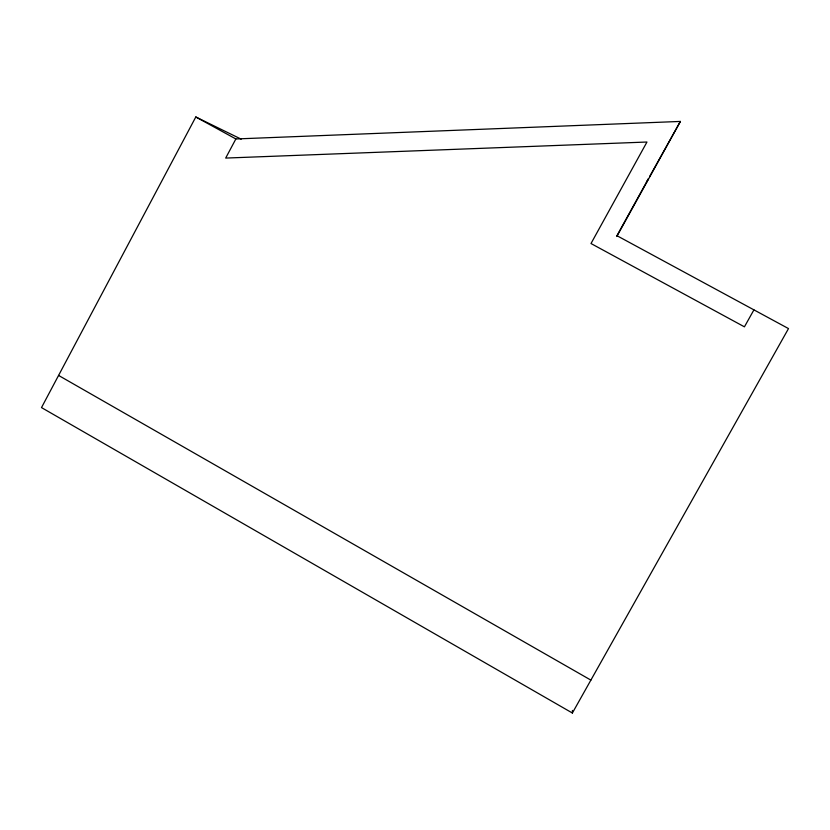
<?xml version="1.0" encoding="UTF-8"?>
<svg xmlns="http://www.w3.org/2000/svg" width="830" height="830" viewBox="0 0 830 830"><rect width="100%" height="100%" fill="white"/><g stroke="black" fill="none" stroke-linecap="round" stroke-linejoin="round"><path stroke-width="1.25" d="M241.219 139.17L195.807 116.978L41.5 407.592L572.378 713.022L572.42 710.449M616.825 236.446L680.393 121.429L235.865 138.963L225.677 158.074L646.964 142.023L591.002 243.532L744.427 326.833L753.931 309.86M616.898 235.751L648.199 179.093M646.425 182.258L648.313 178.886M649.568 176.634L680.393 121.429M572.378 713.022L788.5 328.587L617.209 235.834M195.807 116.978L235.865 138.963M58.577 375.43L590.887 680.112"/></g></svg>
